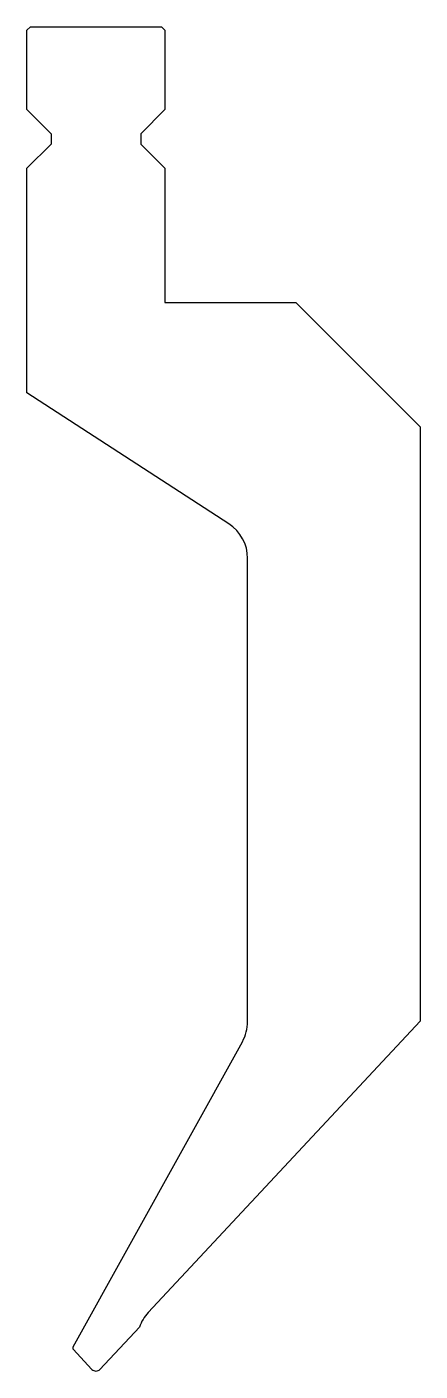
# Model space of a CAD drawing. Header units: metres. Extents: x 73 to 130, y 55 to 250.
import ezdxf

# ---------------------------------------------------------------- set-up
doc = ezdxf.new("R2010")
doc.units = ezdxf.units.M

msp = doc.modelspace()

# ---------------------------------------------------------------- linework, layer by layer
for p, q in [((73.396227, 250.174526), (72.896227, 249.674526)), ((72.896227, 238.174526), (72.896227, 249.674526)), ((73.396227, 250.174526), (92.396227, 250.174526)), ((92.896227, 249.674526), (92.396227, 250.174526)), ((92.896227, 249.674526), (92.896227, 238.174526)), ((72.896227, 238.174526), (76.396227, 234.674526)), ((92.896227, 238.174526), (89.396227, 234.674526)), ((76.396227, 234.674526), (76.396227, 233.174526)), ((89.396227, 234.674526), (89.396227, 233.174526)), ((76.396227, 233.174526), (72.896227, 229.674526)), ((89.396227, 233.174526), (92.896227, 229.674526)), ((72.896227, 197.104303), (72.896227, 229.674526)), ((92.896227, 229.674526), (92.896227, 210.174526)), ((92.896227, 210.174526), (111.896227, 210.174526)), ((129.896227, 192.174526), (111.896227, 210.174526)), ((102.164061, 178.097549), (72.896227, 197.104303)), ((129.896227, 192.174526), (129.896227, 105.935494)), ((104.896227, 105.874526), (104.896227, 173.065526)), ((129.896227, 105.935494), (90.475105, 63.661516)), ((79.596227, 58.680412), (104.143945, 102.965668)), ((89.205678, 61.567561), (83.48131, 55.428927)), ((79.596227, 58.340319), (79.596227, 58.680412)), ((82.311144, 55.428927), (79.596227, 58.340319))]:
    msp.add_line(p, q)
for centre, radius, start, end in [((98.896227, 173.065526), 6, 0, 57), ((98.896227, 105.874526), 6, 331, 0), ((94.863227, 59.569526), 6, 137, 160.548682), ((82.896227, 55.974526), 0.8, 223, 317)]:
    msp.add_arc(centre, radius, start, end)

doc.saveas('drawing.dxf')
